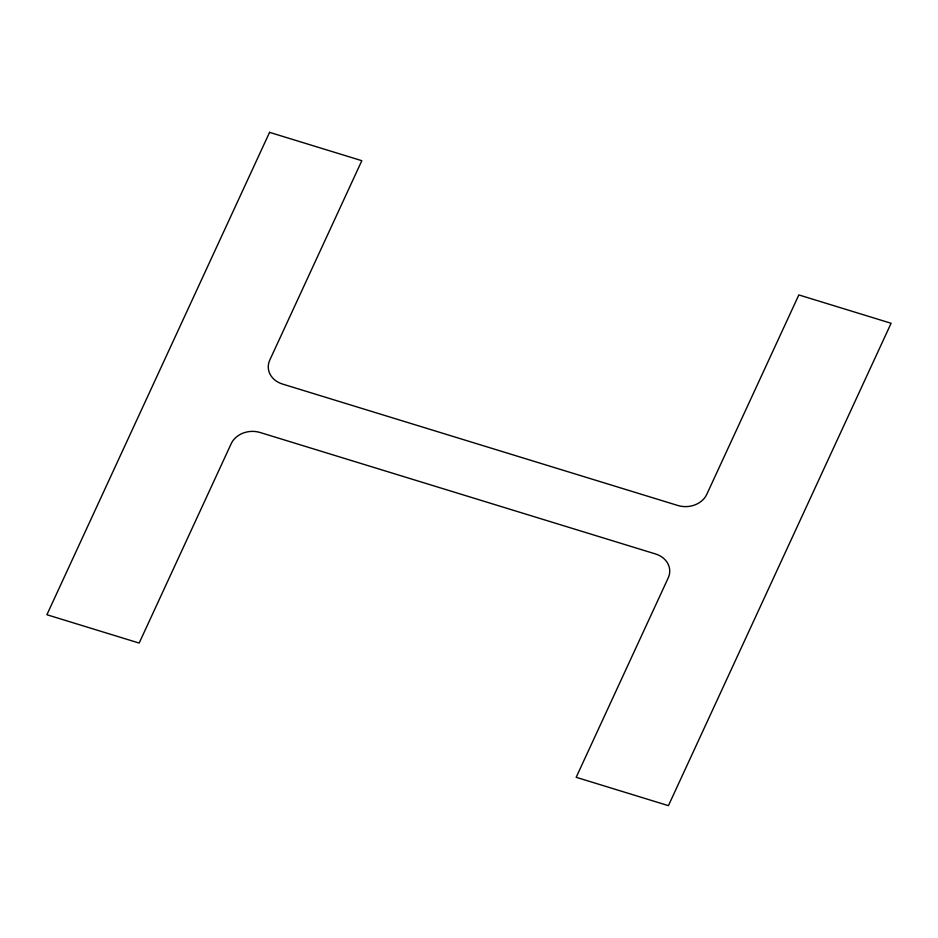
<?xml version="1.0" encoding="UTF-8"?>
<svg xmlns="http://www.w3.org/2000/svg" width="938" height="938" viewBox="0 0 938 938"><rect width="100%" height="100%" fill="white"/><g stroke="black" fill="none" stroke-linecap="round" stroke-linejoin="round"><path stroke-width="1.41" d="M269.569 132.352L46.9 614.73L139.164 643.069L231.205 443.674A22.348 18.678 -3.6 0 1 260.119 432.5L655.51 553.959A22.348 18.678 -3.6 0 1 668.219 577.914L576.178 777.309L668.431 805.648L891.1 323.27L798.836 294.931L706.795 494.326A22.348 18.678 -3.6 0 1 677.881 505.5L282.49 384.041A22.348 18.678 -3.6 0 1 269.781 360.086L361.822 160.691L269.569 132.352"/></g></svg>
